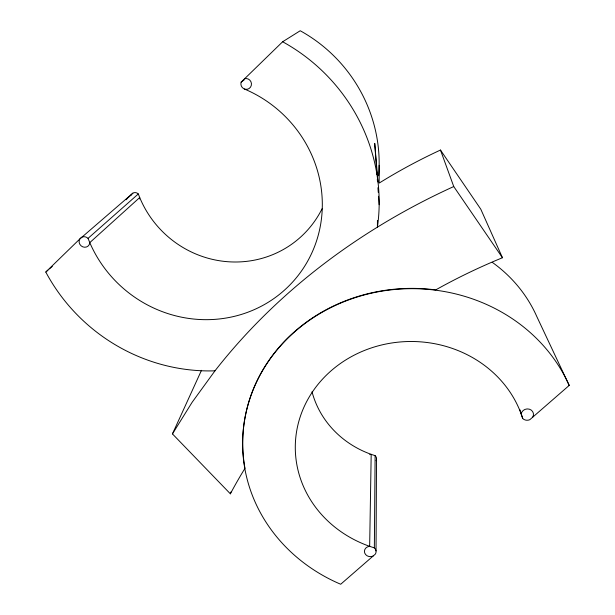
<?xml version="1.0" encoding="UTF-8"?>
<svg xmlns="http://www.w3.org/2000/svg" width="615" height="615" viewBox="0 0 615 615"><rect width="100%" height="100%" fill="white"/><g stroke="black" fill="none" stroke-linecap="round" stroke-linejoin="round"><path stroke-width="0.92" d="M376.034 550.948L376.534 458.29M379.155 165.289L379.163 183.093A511.811 439.64 -10.3 0 1 440.471 150.045L480.799 209.223L502.455 257.739A531.583 439.287 -8.9 0 0 435.712 289.903A169.394 154.919 0.3 0 0 244.978 468.346A531.583 439.287 -8.9 0 0 230.371 493.822L172.446 433.906L192.134 402.279L214.966 370.837A614.985 510.627 -8.8 0 1 377.402 227.166L377.449 220.454M492.231 262.313A141.127 132.017 -1.2 0 1 536.68 316.279L569.206 385.421A169.548 155.034 0.3 0 0 295.223 331.354A169.548 155.034 0.3 0 0 340.702 584.25L375.335 554.115A5.835 5.174 4.6 0 0 374.351 547.88L375.119 455.654L371.191 454.339A96.524 90.259 -1.1 0 1 312.02 391.763M230.371 493.822L230.909 491.977M172.446 433.906L201.482 370.322M214.966 370.837A180.51 172.853 39.9 0 1 45.794 272.061L81.457 237.382A5.52 5.097 39.5 0 1 88.037 238.359L138.314 193.956L139.713 197.53A101.813 98.6 45.5 0 0 229.157 261.813A101.813 98.6 45.5 0 0 322.068 208.769M244.616 78.743A5.443 5.274 65.8 0 1 251.443 83.594A5.443 5.274 65.8 0 1 245.554 89.313A5.443 5.274 65.8 0 1 241.134 82.126L282.646 41.759L300.22 30.75A148.899 144.225 45.9 0 1 378.64 175.775M126.052 199.767L127.859 198.015M128.458 197.43L132.871 193.156A4.559 4.29 42.9 0 1 138.314 193.956M45.794 272.061L47.955 270.177M49.4 268.916L52.283 266.395M569.206 385.421L529.799 419.707A6.204 5.658 -10.1 0 1 522.727 418.546L519.76 409.513M132.871 193.156L79.804 238.997A5.52 5.097 39.5 0 0 82.933 246.907A5.52 5.097 39.5 0 0 89.782 242.625L139.713 197.53A4.559 4.29 42.9 0 1 139.374 198.953M241.134 82.126L244.147 79.919M374.351 547.88L369.653 546.328A115.935 105.957 0.3 0 1 331.078 370.822A115.935 105.957 0.3 0 1 521.182 413.972A6.204 5.658 -10.1 0 1 529.261 409.152A6.204 5.658 -10.1 0 1 532.744 417.147M440.471 150.045L453.747 186.545L502.455 257.739M88.037 238.359L89.782 242.625A123.4 118.134 39.4 0 0 288.658 286.19A123.4 118.134 39.4 0 0 244.463 89.037M521.182 413.972L522.727 418.546M377.994 181.986L374.72 143.364L376.426 166.957M376.703 170.732L376.98 174.514M377.318 179.226L377.456 181.118M377.933 187.729L378.279 192.441M378.548 196.223L379.171 204.718M373.097 556.06A5.835 5.174 4.6 0 1 364.695 552.962A5.835 5.174 4.6 0 1 369.653 546.328L371.191 454.339A4.882 4.459 3.9 0 0 369.723 454.677M375.119 455.654A4.882 4.459 3.9 0 1 376.111 460.727M131.149 195.147A4.559 4.29 42.9 0 1 131.472 194.509M282.7 41.797A180.51 172.853 39.9 0 1 377.395 227.235M377.402 227.166A613.078 507.667 -9.2 0 1 453.747 186.545"/></g></svg>
